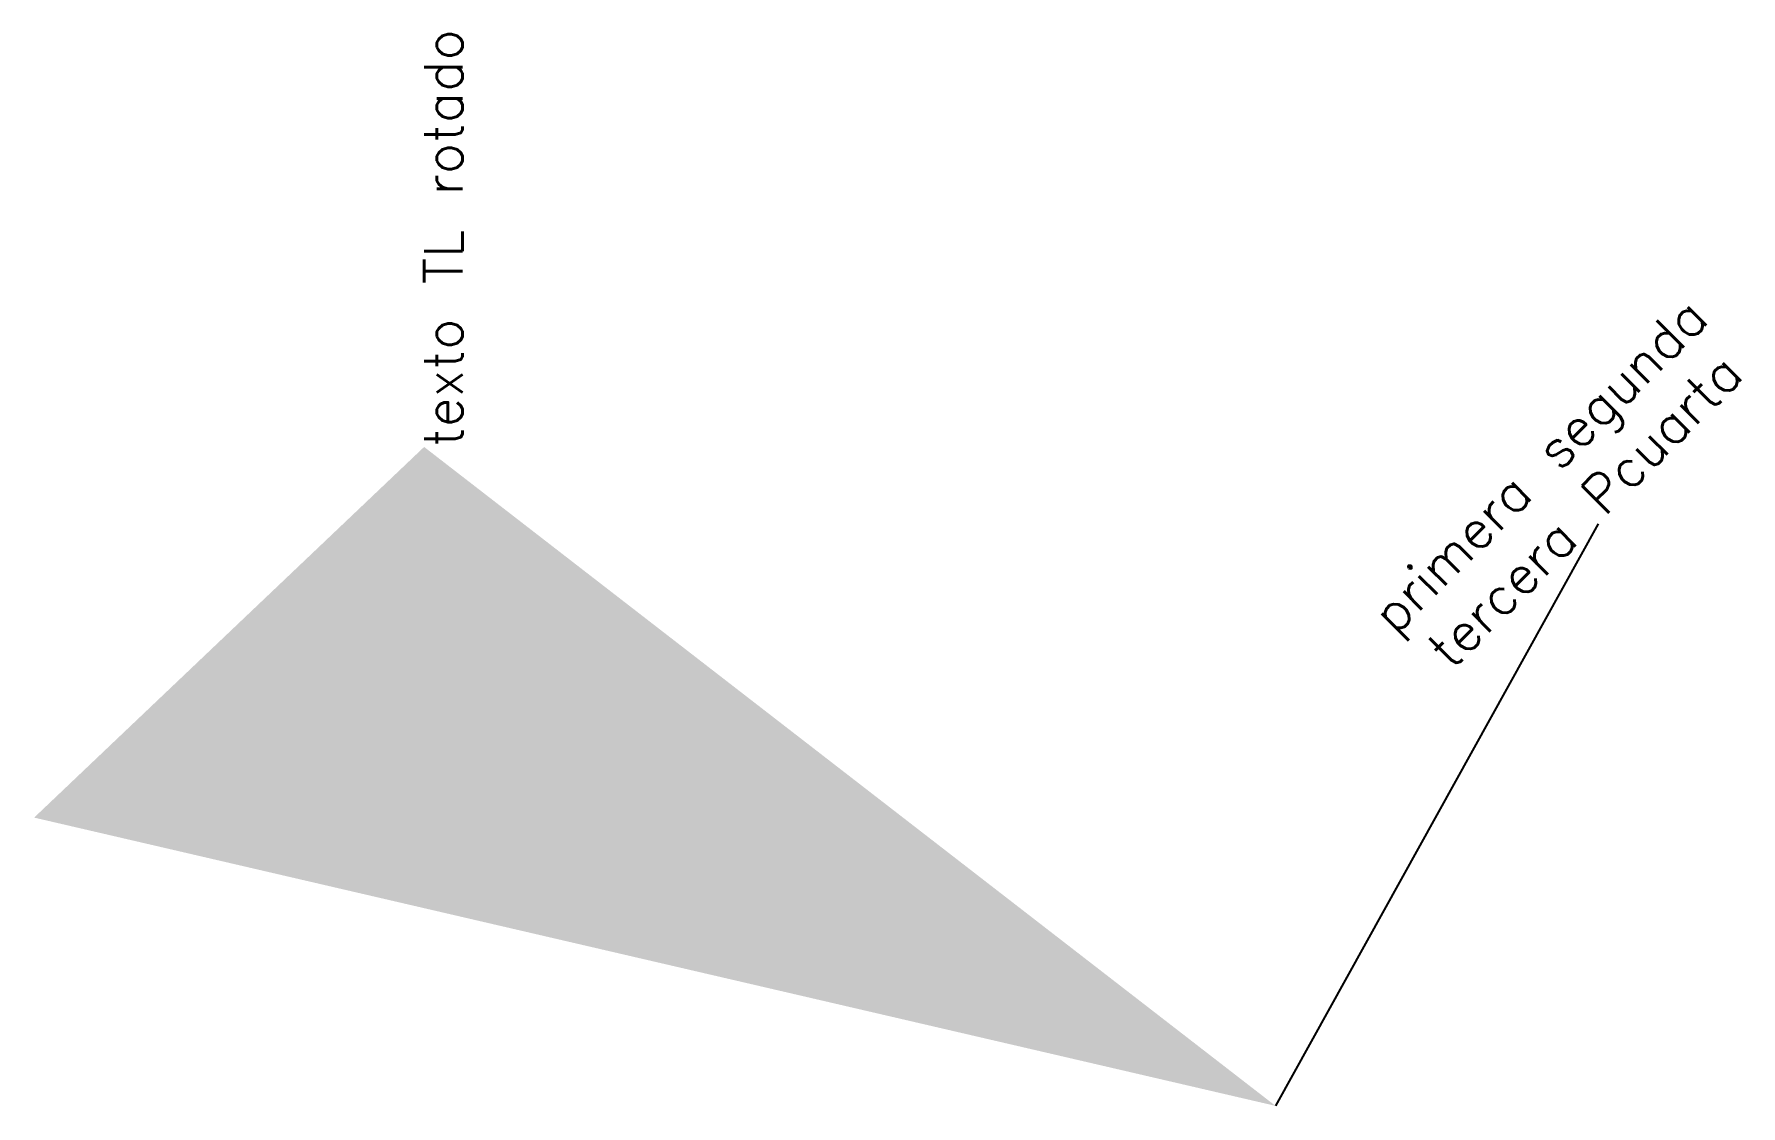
# Model space of a CAD drawing. Header units: millimetres. Extents: x -2 to 109, y 62 to 132.
import ezdxf
from ezdxf.enums import TextEntityAlignment as Align

# ---------------------------------------------------------------- set-up
doc = ezdxf.new("R2010")
doc.units = ezdxf.units.MM
doc.styles.get("Standard").update_dxf_attribs({"font": 'txt.shx'})

msp = doc.modelspace()

# ---------------------------------------------------------------- linework, layer by layer
at = {"lineweight": -2}
msp.add_line((100, 100), (79.017857, 62.142857), dxfattribs=at)
msp.add_solid([(23.660714, 105), (-1.696429, 80.892857), (79.017857, 62.142857)])

# ---------------------------------------------------------------- texts
msp.add_text('texto TL rotado', height=2.5, rotation=90).set_placement((23.660714, 105), align=Align.TOP_LEFT)
at = {"insert": (100, 100), "char_height": 2.5, "attachment_point": 8, "rotation": 45}
msp.add_mtext('primera segunda^Jtercera Pcuarta', dxfattribs=at)

doc.saveas('drawing.dxf')
